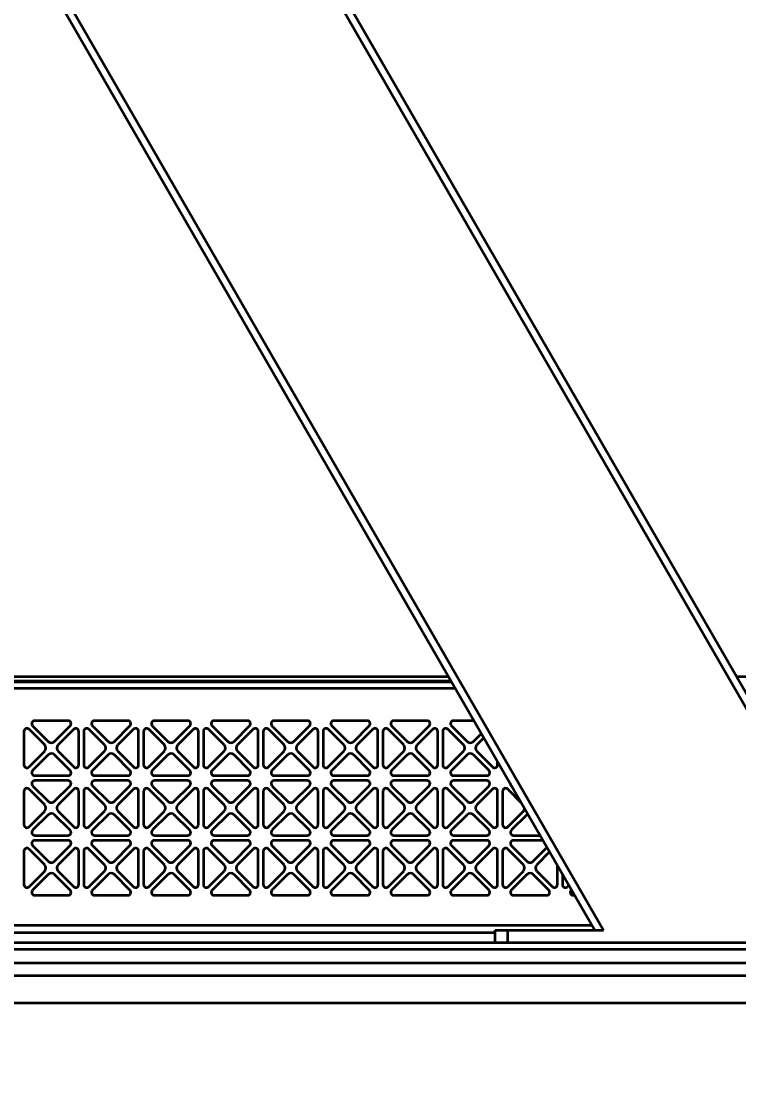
# Model space of a CAD drawing. Header units: millimetres. Extents: x 32496 to 166256, y 3504 to 23939.
# Drawn here: x 148731.7 to 149019.3, y 12174.5 to 12604.6 of the extents above; entities that cross this region are included whole.
import ezdxf

# ---------------------------------------------------------------- set-up
doc = ezdxf.new("R2010")
doc.units = ezdxf.units.MM
doc.header["$PDSIZE"] = -5
doc.layers.get('0').update_dxf_attribs({"lineweight": 35})
doc.layers.get('Defpoints').update_dxf_attribs({"lineweight": 18})
doc.layers.add('THICK', color=7, linetype='Continuous', lineweight=0)
doc.styles.add('TH_GBDIM', font='仿宋_GB2312.ttf', dxfattribs={"width": 0.8})
doc.dimstyles.new('TH_GBDIM', dxfattribs={"dimscale": 42, "dimtxt": 3, "dimasz": 3, "dimexe": 1.2, "dimexo": 0, "dimgap": 1, "dimtad": 1, "dimdec": 1, "dimdsep": 46, "dimtxsty": 'TH_GBDIM', "dimcen": 2.5, "dimdle": 252, "dimclrd": 4, "dimclre": 4, "dimclrt": 3, "dimadec": 0, "dimazin": 2, "dimtfac": 0.714286, "dimtdec": 1, "dimtmove": 0, "dimatfit": 3, "dimfxl": 1, "dimtolj": 1, "dimarcsym": 0})

# ---------------------------------------------------------------- blocks, each defined once
blk = doc.blocks.new('*D5866')
at = {"layer": 'Defpoints', "color": 0}
for p in [(146504.2, 13263.4), (152827.2, 12081.36), (152827.2, 11822.56)]:
    blk.add_point(p, dxfattribs=at)
at = {"layer": 'THICK', "color": 4, "linetype": 'Continuous', "lineweight": -2}
for p, q in [((146504.2, 13263.4), (146504.2, 11792.56)), ((152827.2, 12081.36), (152827.2, 11792.56)), ((146579.2, 11822.56), (152752.2, 11822.56))]:
    blk.add_line(p, q, dxfattribs=at)
at = {"layer": 'THICK', "color": 4}
for points in [[(146579.2, 11835.06), (146579.2, 11810.06), (146504.2, 11822.56)], [(152752.2, 11810.06), (152752.2, 11835.06), (152827.2, 11822.56)]]:
    blk.add_solid(points, dxfattribs=at)
at = {"layer": 'THICK', "color": 3, "lineweight": -3, "insert": (149665.7, 11885.26), "char_height": 75, "attachment_point": 5, "style": 'TH_GBDIM'}
blk.add_mtext('\\A1;About {\\A1;6323}', dxfattribs=at)
blk = doc.blocks.new('8-1250')
at = {"linetype": 'Continuous'}
for p, q in [((-19.13, -33800.26), (480.87, -34666.29)), ((-19.13, -33806.26), (477.41, -34666.29)), ((-19.13, -33994.26), (368.87, -34666.29)), ((-19.13, -34000.26), (365.4, -34666.29)), ((5.87, -34566.29), (307.67, -34566.29)), ((8.07, -34564.59), (306.69, -34564.59)), ((307.96, -34566.79), (114.6, -34566.79)), ((422.16, -34564.59), (717.67, -34564.59)), ((-4.13, -34569.29), (309.4, -34569.29)), ((139.83, -34584.34), (146.1, -34590.6)), ((154.06, -34582.29), (140.68, -34582.29)), ((148.65, -34590.6), (154.91, -34584.34)), ((163.83, -34584.34), (170.1, -34590.6)), ((178.06, -34582.29), (164.68, -34582.29)), ((172.65, -34590.6), (178.91, -34584.34)), ((187.83, -34584.34), (194.1, -34590.6)), ((202.06, -34582.29), (188.68, -34582.29)), ((196.65, -34590.6), (202.91, -34584.34)), ((211.83, -34584.34), (218.1, -34590.6)), ((226.06, -34582.29), (212.68, -34582.29)), ((220.65, -34590.6), (226.91, -34584.34)), ((235.83, -34584.34), (242.1, -34590.6)), ((250.06, -34582.29), (236.68, -34582.29)), ((244.65, -34590.6), (250.91, -34584.34)), ((259.83, -34584.34), (266.1, -34590.6)), ((274.06, -34582.29), (260.68, -34582.29)), ((268.65, -34590.6), (274.91, -34584.34)), ((283.83, -34584.34), (290.1, -34590.6)), ((298.06, -34582.29), (284.68, -34582.29)), ((292.65, -34590.6), (298.91, -34584.34)), ((307.83, -34584.34), (314.1, -34590.6)), ((316.9, -34582.29), (308.68, -34582.29)), ((136.37, -34586.6), (136.37, -34599.98)), ((144.69, -34592.02), (138.42, -34585.75)), ((156.32, -34585.75), (150.06, -34592.02)), ((158.37, -34599.98), (158.37, -34586.6)), ((160.37, -34586.6), (160.37, -34599.98)), ((168.69, -34592.02), (162.42, -34585.75)), ((180.32, -34585.75), (174.06, -34592.02)), ((182.37, -34599.98), (182.37, -34586.6)), ((184.37, -34586.6), (184.37, -34599.98)), ((192.69, -34592.02), (186.42, -34585.75)), ((204.32, -34585.75), (198.06, -34592.02)), ((206.37, -34599.98), (206.37, -34586.6)), ((208.37, -34586.6), (208.37, -34599.98)), ((216.69, -34592.02), (210.42, -34585.75)), ((228.32, -34585.75), (222.06, -34592.02)), ((230.37, -34599.98), (230.37, -34586.6)), ((232.37, -34586.6), (232.37, -34599.98)), ((240.69, -34592.02), (234.42, -34585.75)), ((252.32, -34585.75), (246.06, -34592.02)), ((254.37, -34599.98), (254.37, -34586.6)), ((256.37, -34586.6), (256.37, -34599.98)), ((264.69, -34592.02), (258.42, -34585.75)), ((276.32, -34585.75), (270.06, -34592.02)), ((278.37, -34599.98), (278.37, -34586.6)), ((280.37, -34586.6), (280.37, -34599.98)), ((288.69, -34592.02), (282.42, -34585.75)), ((300.32, -34585.75), (294.06, -34592.02)), ((302.37, -34599.98), (302.37, -34586.6)), ((304.37, -34586.6), (304.37, -34599.98)), ((312.69, -34592.02), (306.42, -34585.75)), ((316.65, -34590.6), (319.85, -34587.39)), ((320.89, -34589.19), (318.06, -34592.02)), ((138.42, -34600.83), (144.69, -34594.56)), ((146.1, -34595.98), (139.83, -34602.24)), ((154.91, -34602.24), (148.65, -34595.98)), ((150.06, -34594.56), (156.32, -34600.83)), ((162.42, -34600.83), (168.69, -34594.56)), ((170.1, -34595.98), (163.83, -34602.24)), ((178.91, -34602.24), (172.65, -34595.98)), ((174.06, -34594.56), (180.32, -34600.83)), ((186.42, -34600.83), (192.69, -34594.56)), ((194.1, -34595.98), (187.83, -34602.24)), ((202.91, -34602.24), (196.65, -34595.98)), ((198.06, -34594.56), (204.32, -34600.83)), ((210.42, -34600.83), (216.69, -34594.56)), ((218.1, -34595.98), (211.83, -34602.24)), ((226.91, -34602.24), (220.65, -34595.98)), ((222.06, -34594.56), (228.32, -34600.83)), ((234.42, -34600.83), (240.69, -34594.56)), ((242.1, -34595.98), (235.83, -34602.24)), ((250.91, -34602.24), (244.65, -34595.98)), ((246.06, -34594.56), (252.32, -34600.83)), ((258.42, -34600.83), (264.69, -34594.56)), ((266.1, -34595.98), (259.83, -34602.24)), ((274.91, -34602.24), (268.65, -34595.98)), ((270.06, -34594.56), (276.32, -34600.83)), ((282.42, -34600.83), (288.69, -34594.56)), ((290.1, -34595.98), (283.83, -34602.24)), ((298.91, -34602.24), (292.65, -34595.98)), ((294.06, -34594.56), (300.32, -34600.83)), ((306.42, -34600.83), (312.69, -34594.56)), ((314.1, -34595.98), (307.83, -34602.24)), ((322.91, -34602.24), (316.65, -34595.98)), ((318.06, -34594.56), (324.32, -34600.83)), ((326.37, -34599.98), (326.37, -34598.69)), ((140.68, -34604.29), (154.06, -34604.29)), ((164.68, -34604.29), (178.06, -34604.29)), ((188.68, -34604.29), (202.06, -34604.29)), ((212.68, -34604.29), (226.06, -34604.29)), ((236.68, -34604.29), (250.06, -34604.29)), ((260.68, -34604.29), (274.06, -34604.29)), ((284.68, -34604.29), (298.06, -34604.29)), ((308.68, -34604.29), (322.06, -34604.29)), ((144.69, -34616.02), (138.42, -34609.75)), ((139.83, -34608.34), (146.1, -34614.6)), ((154.06, -34606.29), (140.68, -34606.29)), ((148.65, -34614.6), (154.91, -34608.34)), ((156.32, -34609.75), (150.06, -34616.02)), ((168.69, -34616.02), (162.42, -34609.75)), ((163.83, -34608.34), (170.1, -34614.6)), ((178.06, -34606.29), (164.68, -34606.29)), ((172.65, -34614.6), (178.91, -34608.34)), ((180.32, -34609.75), (174.06, -34616.02)), ((192.69, -34616.02), (186.42, -34609.75)), ((187.83, -34608.34), (194.1, -34614.6)), ((202.06, -34606.29), (188.68, -34606.29)), ((196.65, -34614.6), (202.91, -34608.34)), ((204.32, -34609.75), (198.06, -34616.02)), ((216.69, -34616.02), (210.42, -34609.75)), ((211.83, -34608.34), (218.1, -34614.6)), ((226.06, -34606.29), (212.68, -34606.29)), ((220.65, -34614.6), (226.91, -34608.34)), ((228.32, -34609.75), (222.06, -34616.02)), ((240.69, -34616.02), (234.42, -34609.75)), ((235.83, -34608.34), (242.1, -34614.6)), ((250.06, -34606.29), (236.68, -34606.29)), ((244.65, -34614.6), (250.91, -34608.34)), ((252.32, -34609.75), (246.06, -34616.02)), ((264.69, -34616.02), (258.42, -34609.75)), ((259.83, -34608.34), (266.1, -34614.6)), ((274.06, -34606.29), (260.68, -34606.29)), ((268.65, -34614.6), (274.91, -34608.34)), ((276.32, -34609.75), (270.06, -34616.02)), ((288.69, -34616.02), (282.42, -34609.75)), ((283.83, -34608.34), (290.1, -34614.6)), ((298.06, -34606.29), (284.68, -34606.29)), ((292.65, -34614.6), (298.91, -34608.34)), ((300.32, -34609.75), (294.06, -34616.02)), ((312.69, -34616.02), (306.42, -34609.75)), ((307.83, -34608.34), (314.1, -34614.6)), ((322.06, -34606.29), (308.68, -34606.29)), ((316.65, -34614.6), (322.91, -34608.34)), ((324.32, -34609.75), (318.06, -34616.02)), ((335.96, -34615.29), (330.42, -34609.75)), ((136.37, -34610.6), (136.37, -34623.98)), ((158.37, -34623.98), (158.37, -34610.6)), ((160.37, -34610.6), (160.37, -34623.98)), ((182.37, -34623.98), (182.37, -34610.6)), ((184.37, -34610.6), (184.37, -34623.98)), ((206.37, -34623.98), (206.37, -34610.6)), ((208.37, -34610.6), (208.37, -34623.98)), ((230.37, -34623.98), (230.37, -34610.6)), ((232.37, -34610.6), (232.37, -34623.98)), ((254.37, -34623.98), (254.37, -34610.6)), ((256.37, -34610.6), (256.37, -34623.98)), ((278.37, -34623.98), (278.37, -34610.6)), ((280.37, -34610.6), (280.37, -34623.98)), ((302.37, -34623.98), (302.37, -34610.6)), ((304.37, -34610.6), (304.37, -34623.98)), ((326.37, -34623.98), (326.37, -34610.6)), ((328.37, -34610.6), (328.37, -34623.98)), ((138.42, -34624.83), (144.69, -34618.56)), ((150.06, -34618.56), (156.32, -34624.83)), ((162.42, -34624.83), (168.69, -34618.56)), ((174.06, -34618.56), (180.32, -34624.83)), ((186.42, -34624.83), (192.69, -34618.56)), ((198.06, -34618.56), (204.32, -34624.83)), ((210.42, -34624.83), (216.69, -34618.56)), ((222.06, -34618.56), (228.32, -34624.83)), ((234.42, -34624.83), (240.69, -34618.56)), ((246.06, -34618.56), (252.32, -34624.83)), ((258.42, -34624.83), (264.69, -34618.56)), ((270.06, -34618.56), (276.32, -34624.83)), ((282.42, -34624.83), (288.69, -34618.56)), ((294.06, -34618.56), (300.32, -34624.83)), ((306.42, -34624.83), (312.69, -34618.56)), ((318.06, -34618.56), (324.32, -34624.83)), ((330.42, -34624.83), (336.69, -34618.56)), ((146.1, -34619.98), (139.83, -34626.24)), ((154.91, -34626.24), (148.65, -34619.98)), ((170.1, -34619.98), (163.83, -34626.24)), ((178.91, -34626.24), (172.65, -34619.98)), ((194.1, -34619.98), (187.83, -34626.24)), ((202.91, -34626.24), (196.65, -34619.98)), ((218.1, -34619.98), (211.83, -34626.24)), ((226.91, -34626.24), (220.65, -34619.98)), ((242.1, -34619.98), (235.83, -34626.24)), ((250.91, -34626.24), (244.65, -34619.98)), ((266.1, -34619.98), (259.83, -34626.24)), ((274.91, -34626.24), (268.65, -34619.98)), ((290.1, -34619.98), (283.83, -34626.24)), ((298.91, -34626.24), (292.65, -34619.98)), ((314.1, -34619.98), (307.83, -34626.24)), ((322.91, -34626.24), (316.65, -34619.98)), ((338.1, -34619.98), (331.83, -34626.24)), ((140.68, -34628.29), (154.06, -34628.29)), ((154.06, -34630.29), (140.68, -34630.29)), ((164.68, -34628.29), (178.06, -34628.29)), ((178.06, -34630.29), (164.68, -34630.29)), ((188.68, -34628.29), (202.06, -34628.29)), ((202.06, -34630.29), (188.68, -34630.29)), ((212.68, -34628.29), (226.06, -34628.29)), ((226.06, -34630.29), (212.68, -34630.29)), ((236.68, -34628.29), (250.06, -34628.29)), ((250.06, -34630.29), (236.68, -34630.29)), ((260.68, -34628.29), (274.06, -34628.29)), ((274.06, -34630.29), (260.68, -34630.29)), ((284.68, -34628.29), (298.06, -34628.29)), ((298.06, -34630.29), (284.68, -34630.29)), ((308.68, -34628.29), (322.06, -34628.29)), ((322.06, -34630.29), (308.68, -34630.29)), ((332.68, -34628.29), (343.46, -34628.29)), ((344.62, -34630.29), (332.68, -34630.29)), ((136.37, -34634.6), (136.37, -34647.98)), ((144.69, -34640.02), (138.42, -34633.75)), ((139.83, -34632.34), (146.1, -34638.6)), ((148.65, -34638.6), (154.91, -34632.34)), ((156.32, -34633.75), (150.06, -34640.02)), ((158.37, -34647.98), (158.37, -34634.6)), ((160.37, -34634.6), (160.37, -34647.98)), ((168.69, -34640.02), (162.42, -34633.75)), ((163.83, -34632.34), (170.1, -34638.6)), ((172.65, -34638.6), (178.91, -34632.34)), ((180.32, -34633.75), (174.06, -34640.02)), ((182.37, -34647.98), (182.37, -34634.6)), ((184.37, -34634.6), (184.37, -34647.98)), ((192.69, -34640.02), (186.42, -34633.75)), ((187.83, -34632.34), (194.1, -34638.6)), ((196.65, -34638.6), (202.91, -34632.34)), ((204.32, -34633.75), (198.06, -34640.02)), ((206.37, -34647.98), (206.37, -34634.6)), ((208.37, -34634.6), (208.37, -34647.98)), ((216.69, -34640.02), (210.42, -34633.75)), ((211.83, -34632.34), (218.1, -34638.6)), ((220.65, -34638.6), (226.91, -34632.34)), ((228.32, -34633.75), (222.06, -34640.02)), ((230.37, -34647.98), (230.37, -34634.6)), ((232.37, -34634.6), (232.37, -34647.98)), ((240.69, -34640.02), (234.42, -34633.75)), ((235.83, -34632.34), (242.1, -34638.6)), ((244.65, -34638.6), (250.91, -34632.34)), ((252.32, -34633.75), (246.06, -34640.02)), ((254.37, -34647.98), (254.37, -34634.6)), ((256.37, -34634.6), (256.37, -34647.98)), ((264.69, -34640.02), (258.42, -34633.75)), ((259.83, -34632.34), (266.1, -34638.6)), ((268.65, -34638.6), (274.91, -34632.34)), ((276.32, -34633.75), (270.06, -34640.02)), ((278.37, -34647.98), (278.37, -34634.6)), ((280.37, -34634.6), (280.37, -34647.98)), ((288.69, -34640.02), (282.42, -34633.75)), ((283.83, -34632.34), (290.1, -34638.6)), ((292.65, -34638.6), (298.91, -34632.34)), ((300.32, -34633.75), (294.06, -34640.02)), ((302.37, -34647.98), (302.37, -34634.6)), ((304.37, -34634.6), (304.37, -34647.98)), ((312.69, -34640.02), (306.42, -34633.75)), ((307.83, -34632.34), (314.1, -34638.6)), ((316.65, -34638.6), (322.91, -34632.34)), ((324.32, -34633.75), (318.06, -34640.02)), ((326.37, -34647.98), (326.37, -34634.6)), ((328.37, -34634.6), (328.37, -34647.98)), ((336.69, -34640.02), (330.42, -34633.75)), ((331.83, -34632.34), (338.1, -34638.6)), ((340.65, -34638.6), (346.21, -34633.04)), ((347.24, -34634.83), (342.06, -34640.02)), ((350.37, -34647.98), (350.37, -34640.26)), ((138.42, -34648.83), (144.69, -34642.56)), ((146.1, -34643.98), (139.83, -34650.24)), ((154.91, -34650.24), (148.65, -34643.98)), ((150.06, -34642.56), (156.32, -34648.83)), ((162.42, -34648.83), (168.69, -34642.56)), ((170.1, -34643.98), (163.83, -34650.24)), ((178.91, -34650.24), (172.65, -34643.98)), ((174.06, -34642.56), (180.32, -34648.83)), ((186.42, -34648.83), (192.69, -34642.56)), ((194.1, -34643.98), (187.83, -34650.24)), ((202.91, -34650.24), (196.65, -34643.98)), ((198.06, -34642.56), (204.32, -34648.83)), ((210.42, -34648.83), (216.69, -34642.56)), ((218.1, -34643.98), (211.83, -34650.24)), ((226.91, -34650.24), (220.65, -34643.98)), ((222.06, -34642.56), (228.32, -34648.83)), ((234.42, -34648.83), (240.69, -34642.56)), ((242.1, -34643.98), (235.83, -34650.24)), ((250.91, -34650.24), (244.65, -34643.98)), ((246.06, -34642.56), (252.32, -34648.83)), ((258.42, -34648.83), (264.69, -34642.56)), ((266.1, -34643.98), (259.83, -34650.24)), ((274.91, -34650.24), (268.65, -34643.98)), ((270.06, -34642.56), (276.32, -34648.83)), ((282.42, -34648.83), (288.69, -34642.56)), ((290.1, -34643.98), (283.83, -34650.24)), ((298.91, -34650.24), (292.65, -34643.98)), ((294.06, -34642.56), (300.32, -34648.83)), ((306.42, -34648.83), (312.69, -34642.56)), ((314.1, -34643.98), (307.83, -34650.24)), ((322.91, -34650.24), (316.65, -34643.98)), ((318.06, -34642.56), (324.32, -34648.83)), ((330.42, -34648.83), (336.69, -34642.56)), ((338.1, -34643.98), (331.83, -34650.24)), ((346.91, -34650.24), (340.65, -34643.98)), ((342.06, -34642.56), (348.32, -34648.83)), ((352.37, -34643.72), (352.37, -34647.98)), ((354.42, -34648.83), (354.99, -34648.26)), ((140.68, -34652.29), (154.06, -34652.29)), ((164.68, -34652.29), (178.06, -34652.29)), ((188.68, -34652.29), (202.06, -34652.29)), ((212.68, -34652.29), (226.06, -34652.29)), ((236.68, -34652.29), (250.06, -34652.29)), ((260.68, -34652.29), (274.06, -34652.29)), ((284.68, -34652.29), (298.06, -34652.29)), ((308.68, -34652.29), (322.06, -34652.29)), ((332.68, -34652.29), (346.06, -34652.29)), ((356.03, -34650.05), (355.83, -34650.24)), ((356.68, -34652.29), (357.32, -34652.29)), ((-4.13, -34664.29), (364.25, -34664.29)), ((325.4, -34666.29), (368.87, -34666.29)), ((325.4, -34671.29), (325.4, -34666.29)), ((330.4, -34671.29), (330.4, -34666.29)), ((325.4, -34667.29), (-24.13, -34667.29)), ((3761.37, -34674.01), (-7907.13, -34674.01)), ((330.4, -34671.29), (-27.13, -34671.29)), ((520.87, -34671.29), (325.4, -34671.29)), ((3761.37, -34679.48), (-7907.13, -34679.48)), ((3115.87, -34684.6), (-7857.13, -34684.6)), ((3115.87, -34695.54), (-7857.13, -34695.54))]:
    blk.add_line(p, q, dxfattribs=at)
for centre, radius, start, end in [((140.68, -34583.49), 1.2, 90, 225), ((154.06, -34583.49), 1.2, 315, 90), ((164.68, -34583.49), 1.2, 90, 225), ((178.06, -34583.49), 1.2, 315, 90), ((188.68, -34583.49), 1.2, 90, 225), ((202.06, -34583.49), 1.2, 315, 90), ((212.68, -34583.49), 1.2, 90, 225), ((226.06, -34583.49), 1.2, 315, 90), ((236.68, -34583.49), 1.2, 90, 225), ((250.06, -34583.49), 1.2, 315, 90), ((260.68, -34583.49), 1.2, 90, 225), ((274.06, -34583.49), 1.2, 315, 90), ((284.68, -34583.49), 1.2, 90, 225), ((298.06, -34583.49), 1.2, 315, 90), ((308.68, -34583.49), 1.2, 90, 225), ((137.57, -34586.6), 1.2, 45, 180), ((157.17, -34586.6), 1.2, 0, 135), ((161.57, -34586.6), 1.2, 45, 180), ((181.17, -34586.6), 1.2, 0, 135), ((185.57, -34586.6), 1.2, 45, 180), ((205.17, -34586.6), 1.2, 0, 135), ((209.57, -34586.6), 1.2, 45, 180), ((229.17, -34586.6), 1.2, 0, 135), ((233.57, -34586.6), 1.2, 45, 180), ((253.17, -34586.6), 1.2, 0, 135), ((257.57, -34586.6), 1.2, 45, 180), ((277.17, -34586.6), 1.2, 0, 135), ((281.57, -34586.6), 1.2, 45, 180), ((301.17, -34586.6), 1.2, 0, 135), ((305.57, -34586.6), 1.2, 45, 180), ((143.41, -34593.29), 1.8, 315, 45), ((147.37, -34589.33), 1.8, 225, 315), ((151.33, -34593.29), 1.8, 135, 225), ((167.41, -34593.29), 1.8, 315, 45), ((171.37, -34589.33), 1.8, 225, 315), ((175.33, -34593.29), 1.8, 135, 225), ((191.41, -34593.29), 1.8, 315, 45), ((195.37, -34589.33), 1.8, 225, 315), ((199.33, -34593.29), 1.8, 135, 225), ((215.41, -34593.29), 1.8, 315, 45), ((219.37, -34589.33), 1.8, 225, 315), ((223.33, -34593.29), 1.8, 135, 225), ((239.41, -34593.29), 1.8, 315, 45), ((243.37, -34589.33), 1.8, 225, 315), ((247.33, -34593.29), 1.8, 135, 225), ((263.41, -34593.29), 1.8, 315, 45), ((267.37, -34589.33), 1.8, 225, 315), ((271.33, -34593.29), 1.8, 135, 225), ((287.41, -34593.29), 1.8, 315, 45), ((291.37, -34589.33), 1.8, 225, 315), ((295.33, -34593.29), 1.8, 135, 225), ((311.41, -34593.29), 1.8, 315, 45), ((315.37, -34589.33), 1.8, 225, 315), ((319.33, -34593.29), 1.8, 135, 225), ((147.37, -34597.25), 1.8, 45, 135), ((171.37, -34597.25), 1.8, 45, 135), ((195.37, -34597.25), 1.8, 45, 135), ((219.37, -34597.25), 1.8, 45, 135), ((243.37, -34597.25), 1.8, 45, 135), ((267.37, -34597.25), 1.8, 45, 135), ((291.37, -34597.25), 1.8, 45, 135), ((315.37, -34597.25), 1.8, 45, 135), ((137.57, -34599.98), 1.2, 180, 315), ((157.17, -34599.98), 1.2, 225, 0), ((161.57, -34599.98), 1.2, 180, 315), ((181.17, -34599.98), 1.2, 225, 0), ((185.57, -34599.98), 1.2, 180, 315), ((205.17, -34599.98), 1.2, 225, 0), ((209.57, -34599.98), 1.2, 180, 315), ((229.17, -34599.98), 1.2, 225, 0), ((233.57, -34599.98), 1.2, 180, 315), ((253.17, -34599.98), 1.2, 225, 0), ((257.57, -34599.98), 1.2, 180, 315), ((277.17, -34599.98), 1.2, 225, 0), ((281.57, -34599.98), 1.2, 180, 315), ((301.17, -34599.98), 1.2, 225, 0), ((305.57, -34599.98), 1.2, 180, 315), ((325.17, -34599.98), 1.2, 225, 0), ((140.68, -34603.09), 1.2, 135, 270), ((154.06, -34603.09), 1.2, 270, 45), ((164.68, -34603.09), 1.2, 135, 270), ((178.06, -34603.09), 1.2, 270, 45), ((188.68, -34603.09), 1.2, 135, 270), ((202.06, -34603.09), 1.2, 270, 45), ((212.68, -34603.09), 1.2, 135, 270), ((226.06, -34603.09), 1.2, 270, 45), ((236.68, -34603.09), 1.2, 135, 270), ((250.06, -34603.09), 1.2, 270, 45), ((260.68, -34603.09), 1.2, 135, 270), ((274.06, -34603.09), 1.2, 270, 45), ((284.68, -34603.09), 1.2, 135, 270), ((298.06, -34603.09), 1.2, 270, 45), ((308.68, -34603.09), 1.2, 135, 270), ((322.06, -34603.09), 1.2, 270, 45), ((137.57, -34610.6), 1.2, 45, 180), ((140.68, -34607.49), 1.2, 90, 225), ((154.06, -34607.49), 1.2, 315, 90), ((157.17, -34610.6), 1.2, 0, 135), ((161.57, -34610.6), 1.2, 45, 180), ((164.68, -34607.49), 1.2, 90, 225), ((178.06, -34607.49), 1.2, 315, 90), ((181.17, -34610.6), 1.2, 0, 135), ((185.57, -34610.6), 1.2, 45, 180), ((188.68, -34607.49), 1.2, 90, 225), ((202.06, -34607.49), 1.2, 315, 90), ((205.17, -34610.6), 1.2, 0, 135), ((209.57, -34610.6), 1.2, 45, 180), ((212.68, -34607.49), 1.2, 90, 225), ((226.06, -34607.49), 1.2, 315, 90), ((229.17, -34610.6), 1.2, 0, 135), ((233.57, -34610.6), 1.2, 45, 180), ((236.68, -34607.49), 1.2, 90, 225), ((250.06, -34607.49), 1.2, 315, 90), ((253.17, -34610.6), 1.2, 0, 135), ((257.57, -34610.6), 1.2, 45, 180), ((260.68, -34607.49), 1.2, 90, 225), ((274.06, -34607.49), 1.2, 315, 90), ((277.17, -34610.6), 1.2, 0, 135), ((281.57, -34610.6), 1.2, 45, 180), ((284.68, -34607.49), 1.2, 90, 225), ((298.06, -34607.49), 1.2, 315, 90), ((301.17, -34610.6), 1.2, 0, 135), ((305.57, -34610.6), 1.2, 45, 180), ((308.68, -34607.49), 1.2, 90, 225), ((322.06, -34607.49), 1.2, 315, 90), ((325.17, -34610.6), 1.2, 0, 135), ((329.57, -34610.6), 1.2, 45, 180), ((332.68, -34607.49), 1.2, 183.1568, 225), ((147.37, -34613.33), 1.8, 225, 315), ((171.37, -34613.33), 1.8, 225, 315), ((195.37, -34613.33), 1.8, 225, 315), ((219.37, -34613.33), 1.8, 225, 315), ((243.37, -34613.33), 1.8, 225, 315), ((267.37, -34613.33), 1.8, 225, 315), ((291.37, -34613.33), 1.8, 225, 315), ((315.37, -34613.33), 1.8, 225, 315), ((143.41, -34617.29), 1.8, 315, 45), ((151.33, -34617.29), 1.8, 135, 225), ((167.41, -34617.29), 1.8, 315, 45), ((175.33, -34617.29), 1.8, 135, 225), ((191.41, -34617.29), 1.8, 315, 45), ((199.33, -34617.29), 1.8, 135, 225), ((215.41, -34617.29), 1.8, 315, 45), ((223.33, -34617.29), 1.8, 135, 225), ((239.41, -34617.29), 1.8, 315, 45), ((247.33, -34617.29), 1.8, 135, 225), ((263.41, -34617.29), 1.8, 315, 45), ((271.33, -34617.29), 1.8, 135, 225), ((287.41, -34617.29), 1.8, 315, 45), ((295.33, -34617.29), 1.8, 135, 225), ((311.41, -34617.29), 1.8, 315, 45), ((319.33, -34617.29), 1.8, 135, 225), ((335.41, -34617.29), 1.8, 315, 355.2422), ((147.37, -34621.25), 1.8, 45, 135), ((171.37, -34621.25), 1.8, 45, 135), ((195.37, -34621.25), 1.8, 45, 135), ((219.37, -34621.25), 1.8, 45, 135), ((243.37, -34621.25), 1.8, 45, 135), ((267.37, -34621.25), 1.8, 45, 135), ((291.37, -34621.25), 1.8, 45, 135), ((315.37, -34621.25), 1.8, 45, 135), ((339.37, -34621.25), 1.8, 119.2788, 135), ((137.57, -34623.98), 1.2, 180, 315), ((140.68, -34627.09), 1.2, 135, 270), ((154.06, -34627.09), 1.2, 270, 45), ((157.17, -34623.98), 1.2, 225, 0), ((161.57, -34623.98), 1.2, 180, 315), ((164.68, -34627.09), 1.2, 135, 270), ((178.06, -34627.09), 1.2, 270, 45), ((181.17, -34623.98), 1.2, 225, 0), ((185.57, -34623.98), 1.2, 180, 315), ((188.68, -34627.09), 1.2, 135, 270), ((202.06, -34627.09), 1.2, 270, 45), ((205.17, -34623.98), 1.2, 225, 0), ((209.57, -34623.98), 1.2, 180, 315), ((212.68, -34627.09), 1.2, 135, 270), ((226.06, -34627.09), 1.2, 270, 45), ((229.17, -34623.98), 1.2, 225, 0), ((233.57, -34623.98), 1.2, 180, 315), ((236.68, -34627.09), 1.2, 135, 270), ((250.06, -34627.09), 1.2, 270, 45), ((253.17, -34623.98), 1.2, 225, 0), ((257.57, -34623.98), 1.2, 180, 315), ((260.68, -34627.09), 1.2, 135, 270), ((274.06, -34627.09), 1.2, 270, 45), ((277.17, -34623.98), 1.2, 225, 0), ((281.57, -34623.98), 1.2, 180, 315), ((284.68, -34627.09), 1.2, 135, 270), ((298.06, -34627.09), 1.2, 270, 45), ((301.17, -34623.98), 1.2, 225, 0), ((305.57, -34623.98), 1.2, 180, 315), ((308.68, -34627.09), 1.2, 135, 270), ((322.06, -34627.09), 1.2, 270, 45), ((325.17, -34623.98), 1.2, 225, 0), ((329.57, -34623.98), 1.2, 180, 315), ((332.68, -34627.09), 1.2, 135, 270), ((140.68, -34631.49), 1.2, 90, 225), ((154.06, -34631.49), 1.2, 315, 90), ((164.68, -34631.49), 1.2, 90, 225), ((178.06, -34631.49), 1.2, 315, 90), ((188.68, -34631.49), 1.2, 90, 225), ((202.06, -34631.49), 1.2, 315, 90), ((212.68, -34631.49), 1.2, 90, 225), ((226.06, -34631.49), 1.2, 315, 90), ((236.68, -34631.49), 1.2, 90, 225), ((250.06, -34631.49), 1.2, 315, 90), ((260.68, -34631.49), 1.2, 90, 225), ((274.06, -34631.49), 1.2, 315, 90), ((284.68, -34631.49), 1.2, 90, 225), ((298.06, -34631.49), 1.2, 315, 90), ((308.68, -34631.49), 1.2, 90, 225), ((322.06, -34631.49), 1.2, 315, 90), ((332.68, -34631.49), 1.2, 90, 225), ((137.57, -34634.6), 1.2, 45, 180), ((157.17, -34634.6), 1.2, 0, 135), ((161.57, -34634.6), 1.2, 45, 180), ((181.17, -34634.6), 1.2, 0, 135), ((185.57, -34634.6), 1.2, 45, 180), ((205.17, -34634.6), 1.2, 0, 135), ((209.57, -34634.6), 1.2, 45, 180), ((229.17, -34634.6), 1.2, 0, 135), ((233.57, -34634.6), 1.2, 45, 180), ((253.17, -34634.6), 1.2, 0, 135), ((257.57, -34634.6), 1.2, 45, 180), ((277.17, -34634.6), 1.2, 0, 135), ((281.57, -34634.6), 1.2, 45, 180), ((301.17, -34634.6), 1.2, 0, 135), ((305.57, -34634.6), 1.2, 45, 180), ((325.17, -34634.6), 1.2, 0, 135), ((329.57, -34634.6), 1.2, 45, 180), ((143.41, -34641.29), 1.8, 315, 45), ((147.37, -34637.33), 1.8, 225, 315), ((151.33, -34641.29), 1.8, 135, 225), ((167.41, -34641.29), 1.8, 315, 45), ((171.37, -34637.33), 1.8, 225, 315), ((175.33, -34641.29), 1.8, 135, 225), ((191.41, -34641.29), 1.8, 315, 45), ((195.37, -34637.33), 1.8, 225, 315), ((199.33, -34641.29), 1.8, 135, 225), ((215.41, -34641.29), 1.8, 315, 45), ((219.37, -34637.33), 1.8, 225, 315), ((223.33, -34641.29), 1.8, 135, 225), ((239.41, -34641.29), 1.8, 315, 45), ((243.37, -34637.33), 1.8, 225, 315), ((247.33, -34641.29), 1.8, 135, 225), ((263.41, -34641.29), 1.8, 315, 45), ((267.37, -34637.33), 1.8, 225, 315), ((271.33, -34641.29), 1.8, 135, 225), ((287.41, -34641.29), 1.8, 315, 45), ((291.37, -34637.33), 1.8, 225, 315), ((295.33, -34641.29), 1.8, 135, 225), ((311.41, -34641.29), 1.8, 315, 45), ((315.37, -34637.33), 1.8, 225, 315), ((319.33, -34641.29), 1.8, 135, 225), ((335.41, -34641.29), 1.8, 315, 45), ((339.37, -34637.33), 1.8, 225, 315), ((343.33, -34641.29), 1.8, 135, 225), ((147.37, -34645.25), 1.8, 45, 135), ((171.37, -34645.25), 1.8, 45, 135), ((195.37, -34645.25), 1.8, 45, 135), ((219.37, -34645.25), 1.8, 45, 135), ((243.37, -34645.25), 1.8, 45, 135), ((267.37, -34645.25), 1.8, 45, 135), ((291.37, -34645.25), 1.8, 45, 135), ((315.37, -34645.25), 1.8, 45, 135), ((339.37, -34645.25), 1.8, 45, 135), ((137.57, -34647.98), 1.2, 180, 315), ((157.17, -34647.98), 1.2, 225, 0), ((161.57, -34647.98), 1.2, 180, 315), ((181.17, -34647.98), 1.2, 225, 0), ((185.57, -34647.98), 1.2, 180, 315), ((205.17, -34647.98), 1.2, 225, 0), ((209.57, -34647.98), 1.2, 180, 315), ((229.17, -34647.98), 1.2, 225, 0), ((233.57, -34647.98), 1.2, 180, 315), ((253.17, -34647.98), 1.2, 225, 0), ((257.57, -34647.98), 1.2, 180, 315), ((277.17, -34647.98), 1.2, 225, 0), ((281.57, -34647.98), 1.2, 180, 315), ((301.17, -34647.98), 1.2, 225, 0), ((305.57, -34647.98), 1.2, 180, 315), ((325.17, -34647.98), 1.2, 225, 0), ((329.57, -34647.98), 1.2, 180, 315), ((349.17, -34647.98), 1.2, 225, 0), ((353.57, -34647.98), 1.2, 180, 315), ((140.68, -34651.09), 1.2, 135, 270), ((154.06, -34651.09), 1.2, 270, 45), ((164.68, -34651.09), 1.2, 135, 270), ((178.06, -34651.09), 1.2, 270, 45), ((188.68, -34651.09), 1.2, 135, 270), ((202.06, -34651.09), 1.2, 270, 45), ((212.68, -34651.09), 1.2, 135, 270), ((226.06, -34651.09), 1.2, 270, 45), ((236.68, -34651.09), 1.2, 135, 270), ((250.06, -34651.09), 1.2, 270, 45), ((260.68, -34651.09), 1.2, 135, 270), ((274.06, -34651.09), 1.2, 270, 45), ((284.68, -34651.09), 1.2, 135, 270), ((298.06, -34651.09), 1.2, 270, 45), ((308.68, -34651.09), 1.2, 135, 270), ((322.06, -34651.09), 1.2, 270, 45), ((332.68, -34651.09), 1.2, 135, 270), ((346.06, -34651.09), 1.2, 270, 45), ((356.68, -34651.09), 1.2, 135, 270)]:
    blk.add_arc(centre, radius, start, end, dxfattribs=at)

msp = doc.modelspace()

# ---------------------------------------------------------------- block references
at = {"color": 6}
msp.add_blockref('8-1250', (148596.331, 46906.597), dxfattribs=at)

# ---------------------------------------------------------------- dimensions: what is measured, and where the dimension line sits
at = {"layer": 'THICK', "lineweight": -3}
dim = msp.add_linear_dim(base=(152827.204, 11822.556), p1=(146504.204, 13263.4), p2=(152827.204, 12081.363), text='About {\\A1;<>}', dimstyle='TH_GBDIM', override={"dimscale": 25, "dimtxsty": 'TH_GBDIM', "dimarcsym": 2}, dxfattribs=at)
dim.commit()
dim.dimension.update_dxf_attribs({"geometry": '*D5866', "text_midpoint": (149665.704, 11885.258)})

doc.saveas('drawing.dxf')
